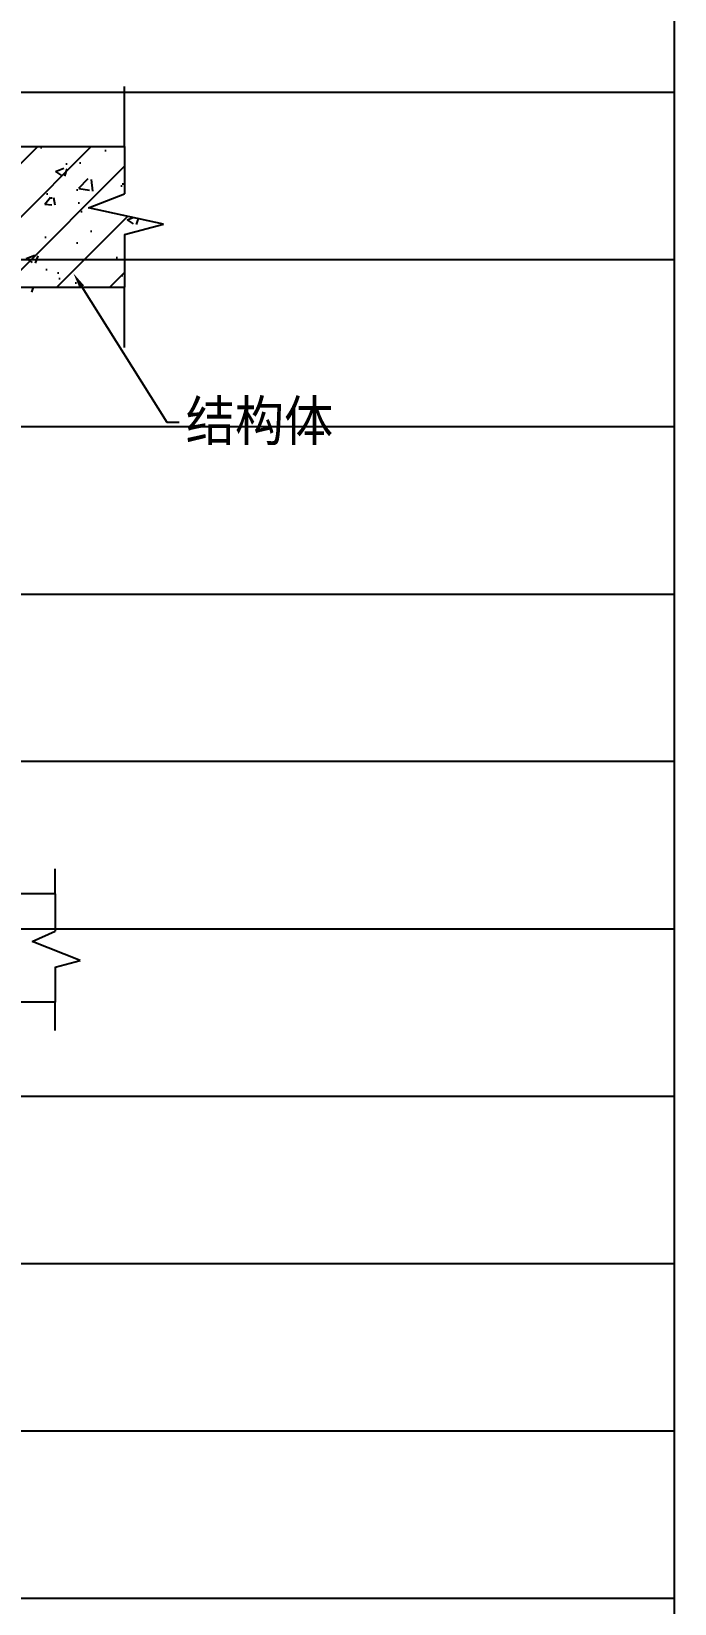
# Model space of a CAD drawing. Extents: x 1885024 to 3176456, y 18406040 to 18858640.
# Drawn here: x 2445275 to 2448733, y 18752137 to 18760592 of the extents above; entities that cross this region are included whole.
import ezdxf
from ezdxf import colors
from ezdxf.entities.mleader import LeaderData, LeaderLine
from ezdxf.math import Vec2, Vec3

# ---------------------------------------------------------------- set-up
doc = ezdxf.new("R2010")
doc.units = 0
doc.header["$LTSCALE"] = 1000
doc.header["$MEASUREMENT"] = 0
for name, color, linetype in [('02___PRT_ALL_AXES', 7, 'Continuous'), ('JZ_0', 7, 'Continuous'), ('图框', 6, 'Continuous')]:
    doc.layers.add(name, color=color, linetype=linetype)
doc.styles.add('标题文字', font='txt.shx', dxfattribs={"bigfont": 'hztxt.shx'})

# ---------------------------------------------------------------- blocks, each defined once
blk = doc.blocks.new('抗震大样2')
at = {"layer": '图框', "linetype": 'Continuous'}
h = blk.add_hatch(dxfattribs=at)
h.set_pattern_fill('ANSI31', color=8, scale=2307.852, style=0)
h.set_pattern_definition([(45, (-2247965.05, -5842323.9), (-203.987225, 203.987225), [])])
h.paths.add_polyline_path([(3942, 1523.6), (4091.6, 1523.6), (4091.6, 933.7), (3942, 933.7)])
h.paths.add_polyline_path([(8426.7, 1523.6), (8576.3, 1523.6), (8576.3, 933.7), (8426.7, 933.7)])
h.paths.add_polyline_path([(271.9, 2013.8), (9411, 2013.8), (9411, 1652), (9132.9, 1544.4), (9710.1, 1419.2), (9411, 1339.1), (9411, 933.7), (8708.4, 933.7), (7940.7, 933.7), (271.9, 933.7), (271.9, 1339.1), (571, 1419.2), (-6.1, 1544.4), (271.9, 1652)])
edge = h.paths.add_edge_path(flags=16)
edge.add_line((4083.1, 1432.2), (4083.1, 1307.6))
h = blk.add_hatch(dxfattribs=at)
h.set_pattern_fill('AR-CONC', color=8, scale=92.31408, style=0)
h.set_pattern_definition([(50, (-2247965.05, -5842323.9), (662.13214, -57.929056), [69.23556, -761.59116]), (355, (-2247965.05, -5842323.9), (-128.08702, 694.37925), [55.38845, -609.27293]), (100.4514, (-2247909.9, -5842328.7), (534.045613, 636.44977), [58.84117, -647.25289]), (46.1842, (-2247965.05, -5842139.3), (985.21376, -152.79736), [103.85334, -1142.38674]), (96.6356, (-2247883, -5842152), (862.82528, 899.24795), [88.26176, -970.87918]), (351.1842, (-2247965.1, -5842139.3), (862.82458, 899.24862), [83.08267, -913.9094]), (21, (-2247872.74, -5842185.4), (551.029254, -371.673925), [69.23556, -761.59116]), (326, (-2247872.74, -5842185.4), (224.61431, 669.41559), [55.38845, -609.27293]), (71.4514, (-2247826.8, -5842216.4), (775.64379, 297.74106), [58.84117, -647.25289]), (37.5, (-2247965.05, -5842323.89), (11.225259, 307.3078985), [0, -601.887802, 0, -618.504336, 0, -611.58078]), (7.5, (-2247965.05, -5842323.9), (242.850223, 364.097543), [0, -352.639786, 0, -588.04069, 0, -233.093052]), (327.5, (-2248170.91, -5842323.89), (492.793271, -20.821322), [0, -230.7852, 0, -720.049824, 0, -955.450728]), (317.5, (-2248263.23, -5842323.9), (538.362947, 92.410993), [0, -300.02076, 0, -478.186934, 0, -678.508488])])
h.paths.add_polyline_path([(8426.7, 1523.6), (8576.3, 1523.6), (8576.3, 933.7), (8426.7, 933.7)])
h.paths.add_polyline_path([(3942, 1523.6), (4091.6, 1523.6), (4091.6, 933.7), (3942, 933.7)])
h.paths.add_polyline_path([(571, 1419.2), (-6.1, 1544.4), (271.9, 1652), (271.9, 2013.8), (9411, 2013.8), (9411, 1652), (9132.9, 1544.4), (9710.1, 1419.2), (9411, 1339.1), (9411, 933.7), (8708.4, 933.7), (7940.7, 933.7), (271.9, 933.7), (271.9, 1339.1)])
at = {"color": 5, "linetype": 'Continuous'}
for p, q in [((7940.7, 933.7), (8708.4, 933.7)), ((8708.4, 933.7), (8694.8, 896.3))]:
    blk.add_line(p, q, dxfattribs=at)
at = {"color": 4}
for points in [[(9411, 2013.8), (9411, 2477)], [(9411, 2013.8), (9411, 1652)], [(9132.9, 1544.4), (9411, 1652)], [(9710.1, 1419.2), (9132.9, 1544.4)], [(9411, 1339.1), (9710.1, 1419.2)], [(9411, 1339.1), (9411, 933.7)], [(9411, 470.5), (9411, 933.7)], [(8877.1, -3727.3), (8877.1, -3534.5)], [(8877.1, -3727.3), (8877.1, -4014.4)], [(8699.2, -4092.7), (8877.1, -4014.4)], [(9068.6, -4239.1), (8699.2, -4092.7)], [(8877.1, -4290.3), (9068.6, -4239.1)], [(8877.1, -4290.3), (8877.1, -4558.1)], [(8877.1, -4776.5), (8877.1, -4558.1)]]:
    blk.add_lwpolyline(points, dxfattribs=at)
at = {"layer": '02___PRT_ALL_AXES', "color": 133, "linetype": 'Continuous', "ltscale": 0.001}
blk.add_line((271.9, 2013.8), (9411, 2013.8), dxfattribs=at)
at = {"layer": '02___PRT_ALL_AXES', "color": 133, "linetype": 'Continuous'}
blk.add_line((8708.4, 933.7), (9411, 933.7), dxfattribs=at)
at = {"layer": '02___PRT_ALL_AXES', "color": 1, "linetype": 'Continuous'}
for p, q in [((8877.1, -3727.3), (4141.4, -3727.3)), ((8877.1, -4558.1), (4141.4, -4558.1))]:
    blk.add_line(p, q, dxfattribs=at)
at = {"color": 4}
ml = blk.add_multileader_mtext('Standard', dxfattribs=at)
ml.set_content('{\\fFangSong_GB2312|b0|i0|c134|p49;\\W0.9;结构体}', color=4, style='标题文字')
ml.set_leader_properties()
ml.build(insert=Vec2(0, 0))
ml.multileader.update_dxf_attribs({"dogleg_length": 0.36, "arrow_head_size": 123.1})
ctx = ml.context
ctx.base_point, ctx.char_height, ctx.arrow_head_size, ctx.landing_gap_size, ctx.plane_origin = Vec3(9830.4, -102.5), 307.714, 123.1, 49.8, Vec3(8938.5, 909.7)
notes = []
notes.append((ctx, [(0, (1, 1, 0), (9733.9, -102.5), (1, 0), 96.5, [(0, [(9016.9, 1040.6)], 0, [])])]))
ctx.mtext.insert, ctx.mtext.width, ctx.mtext.flow_direction = Vec3(9880.3, 61.6), 1718.781, 5
for ctx, leaders in notes:
    for number, flags, end, landing, length, lines in leaders:
        leader = LeaderData()
        leader.index, (leader.has_last_leader_line, leader.has_dogleg_vector, leader.attachment_direction) = number, flags
        leader.last_leader_point, leader.dogleg_vector, leader.dogleg_length = Vec3(end), Vec3(landing), length
        for number, points, colour, breaks in lines:
            line = LeaderLine()
            line.index, line.vertices, line.color, line.breaks = number, Vec3.list(points), colors.encode_raw_color(colour), breaks
            leader.lines.append(line)
        ctx.leaders.append(leader)

msp = doc.modelspace()

# ---------------------------------------------------------------- linework, layer by layer
at = {"layer": 'JZ_0', "color": 8}
for p, q in [((2448733.1, 18717965.8), (2448733.1, 18769265.8)), ((2429003.2, 18760265.8), (2448733.1, 18760265.8)), ((2429003.2, 18759365.8), (2448733.1, 18759365.8)), ((2448733.1, 18758465.8), (2429003.2, 18758465.8)), ((2429003.2, 18757565.8), (2448733.1, 18757565.8)), ((2448733.1, 18756665.8), (2429003.2, 18756665.8)), ((2429003.2, 18755765.8), (2448733.1, 18755765.8)), ((2429003.2, 18754865.8), (2448733.1, 18754865.8)), ((2429003.2, 18753965.8), (2448733.1, 18753965.8)), ((2429003.2, 18753065.8), (2448733.1, 18753065.8)), ((2429003.2, 18752165.8), (2448733.1, 18752165.8))]:
    msp.add_line(p, q, dxfattribs=at)

# ---------------------------------------------------------------- block references
at = {"xscale": 0.7, "yscale": 0.7, "zscale": 0.7}
msp.add_blockref('抗震大样2', (2439188.2, 18758562.4), dxfattribs=at)

doc.saveas('drawing.dxf')
